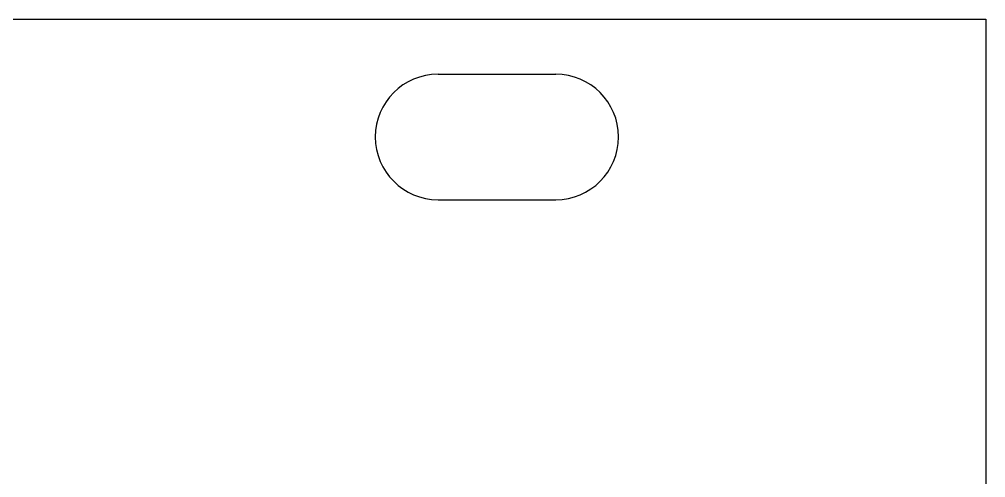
# Model space of a CAD drawing. Extents: x -615 to 711, y 0 to 128.
# Drawn here: x 35.97 to 60.6, y 116.81 to 128.5 of the extents above; entities that cross this region are included whole.
import ezdxf

# ---------------------------------------------------------------- set-up
doc = ezdxf.new("R2010")
doc.units = 0
doc.layers.add('DXF_EG_PANEL_1_0_MODEL_DX0', color=7, linetype='CONTINUOUS')
doc.layers.add('DXF_EG_PANEL_1_0_MODEL_DXF', color=7, linetype='CONTINUOUS')

msp = doc.modelspace()

# ---------------------------------------------------------------- linework, layer by layer
at = {"layer": 'DXF_EG_PANEL_1_0_MODEL_DX0', "color": 178}
for p, q in [((60.6, 128.5), (60.6, 0)), ((46.64, 127.1), (49.64, 127.1)), ((46.64, 123.9), (49.64, 123.9))]:
    msp.add_line(p, q, dxfattribs=at)
for centre, start, end in [((46.64, 125.5), 90, 270), ((49.64, 125.5), 270, 90)]:
    msp.add_arc(centre, 1.6, start, end, dxfattribs=at)
at = {"layer": 'DXF_EG_PANEL_1_0_MODEL_DXF', "color": 178}
msp.add_line((0, 128.5), (60.6, 128.5), dxfattribs=at)

doc.saveas('drawing.dxf')
